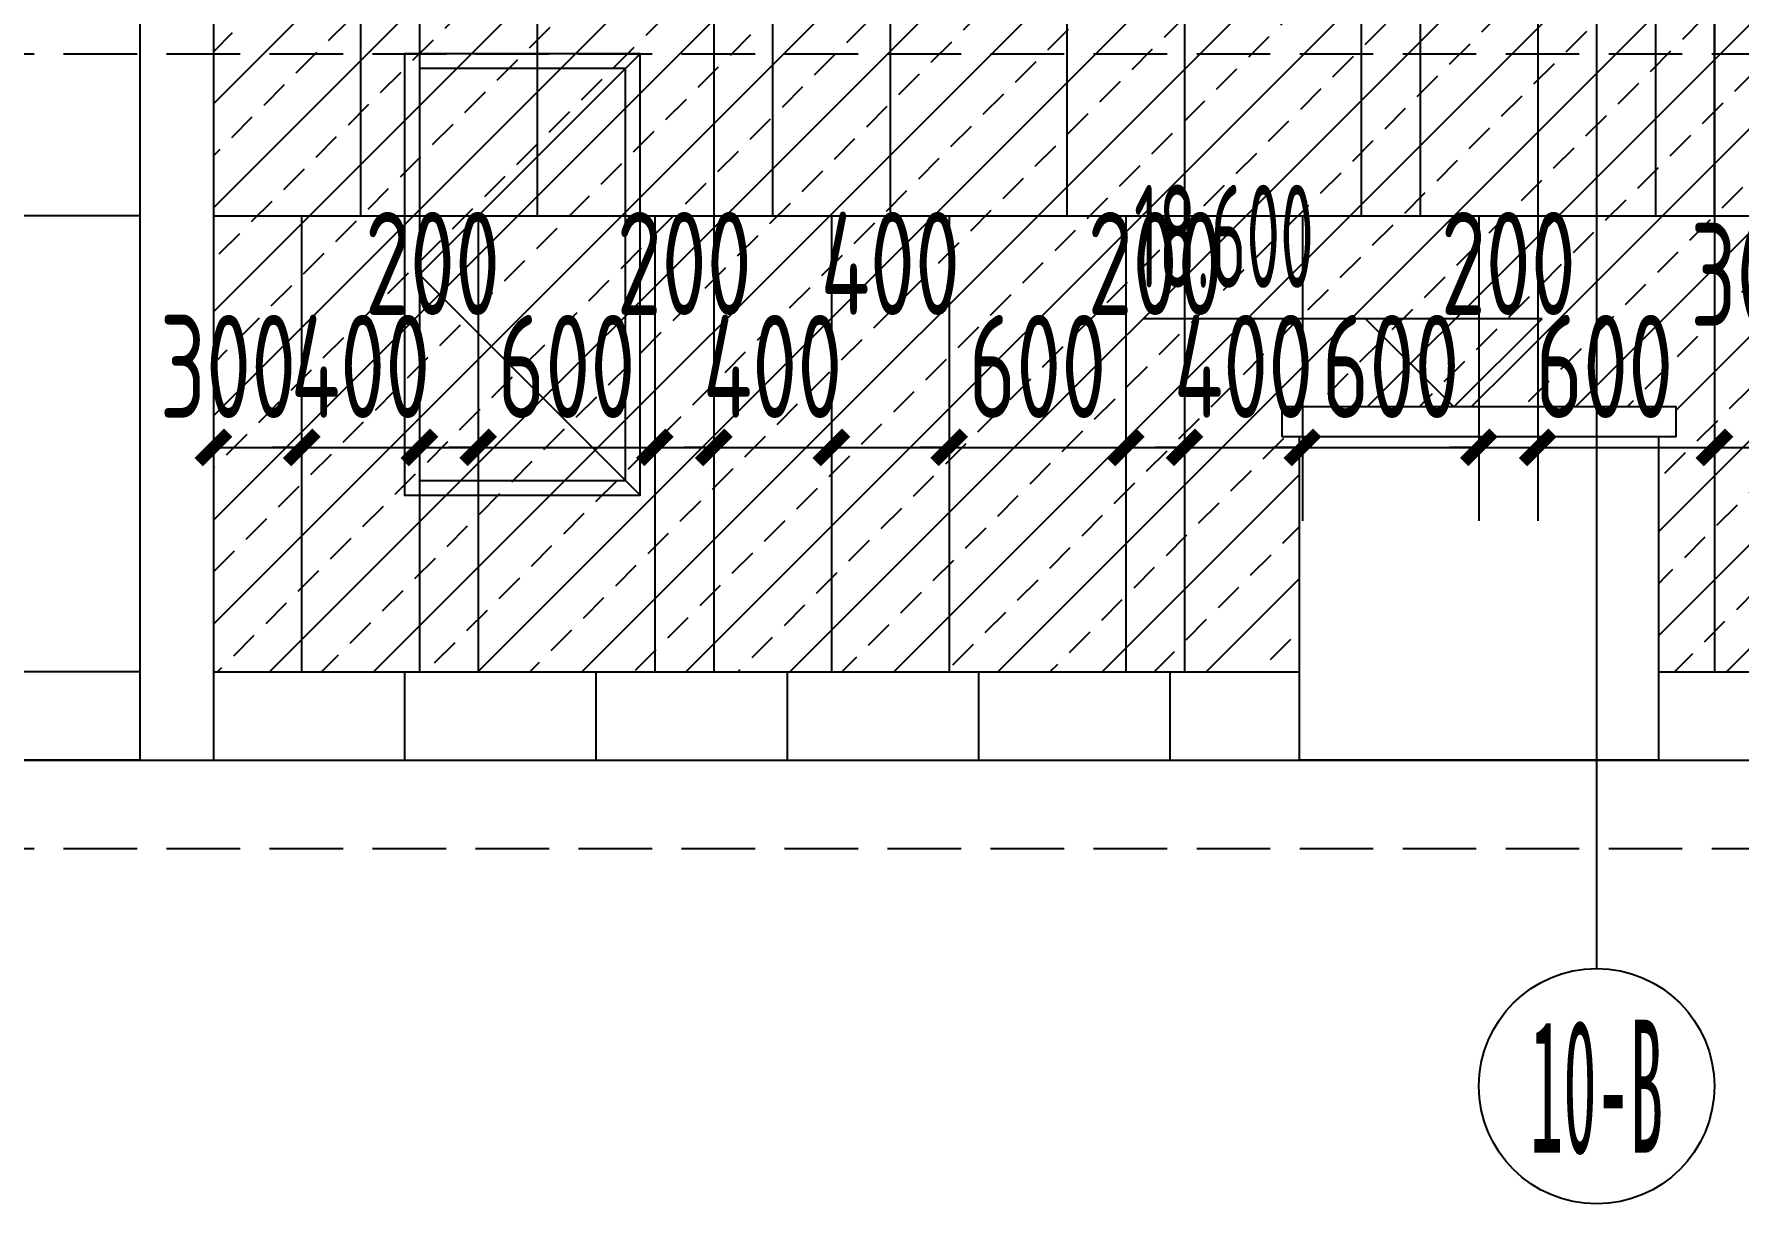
# Model space of a CAD drawing. Extents: x -863035 to 270371, y -8918 to 240488.
# Drawn here: x -26369 to -20576, y 138001 to 141975 of the extents above; entities that cross this region are included whole.
import ezdxf
from ezdxf.enums import TextEntityAlignment as Align
from ezdxf.xclip import XClip

# ---------------------------------------------------------------- set-up
doc = ezdxf.new("R2010")
doc.units = 0
doc.header["$LTSCALE"] = 1000
doc.header["$MEASUREMENT"] = 0
doc.header["$XCLIPFRAME"] = 0
doc.linetypes.add('109-34 轴网$0$L1$0$$AUDIT_BAD_LTYPE1', pattern=[0])
doc.linetypes.add('DASH', pattern=[0.35, 0.25, -0.1])
for name, color, linetype in [('01-标注_尺寸', 124, 'Continuous'), ('01-标注_标高', 200, 'Continuous'), ('01-标注_轴线坐标', 132, 'Continuous'), ('02-TEXT_标注', 130, 'Continuous'), ('02-TEXT_轴号', 7, 'Continuous'), ('05-填充_156', 156, 'Continuous'), ('A-C_窗', 140, 'Continuous'), ('A_AXIS-轴线', 36, 'Continuous'), ('AXIS_TEXT', 7, 'Continuous'), ('E-墙面分格', 146, 'Continuous'), ('E-立面轮廓', 241, 'Continuous')]:
    doc.layers.add(name, color=color, linetype=linetype)
doc.layers.add('04-不打印_辅助线', color=165, linetype='Continuous', plot=False)
doc.styles.add('_TCH_AXIS', font='STXIHEI.TTF')
doc.styles.add('_TCH_DIM', font='ROS1', dxfattribs={"width": 0.75, "bigfont": 'JD'})
doc.styles.add('_TCH_DIM_T3', font='ROS1', dxfattribs={"width": 0.75, "bigfont": 'JD'})
doc.styles.add('COMPLEX', font='COMPLEX')
doc.dimstyles.new('_TCH_ARCH&&100', dxfattribs={"dimtxt": 350, "dimasz": 100, "dimexe": 250, "dimexo": 300, "dimgap": 100, "dimtad": 1, "dimdec": 0, "dimzin": 0, "dimdsep": 46, "dimtxsty": '_TCH_DIM_T3', "dimblk": 'ARCHTICK', "dimcen": 0.09, "dimclrt": 7, "dimazin": 2, "dimtfac": 1, "dimtdec": 0, "dimtix": 1, "dimtmove": 2, "dimatfit": 3, "dimfxl": 0, "dimtolj": 1, "dimtzin": 0, "dimarcsym": 0})

# ---------------------------------------------------------------- blocks, each defined once
blk = doc.blocks.new('*U145')
at = {"layer": 'E-墙面分格'}
for p, q in [((-2550, 1550), (-2550, 0)), ((-2050, 1550), (-2050, 0)), ((-1850, 1550), (-1850, 0)), ((-1450, 1550), (-1450, 0)), ((-850, 1550), (-850, 0)), ((-650, 1550), (-650, 0)), ((-250, 1550), (-250, 0)), ((350, 1550), (350, 0)), ((750, 1550), (750, 0)), ((1350, 1550), (1350, 0)), ((1550, 1550), (1550, 0)), ((1950, 1550), (1950, 0)), ((2350, 1550), (2350, 0)), ((2550, 0), (2550, 1550)), ((-2550, 0), (-2550, -1550)), ((-2250, 0), (-2250, -1550)), ((-1850, 0), (-1850, -1550)), ((-1650, 0), (-1650, -1550)), ((-1050, 0), (-1050, -1550)), ((-850, 0), (-850, -1550)), ((-450, 0), (-450, -1550)), ((-50, 0), (-50, -1550)), ((550, 0), (550, -1550)), ((750, 0), (750, -1550)), ((1150, 0), (1150, -1550)), ((1750, 0), (1750, -1550)), ((1950, 0), (1950, -1550)), ((2550, 0), (2550, -1550))]:
    blk.add_line(p, q, dxfattribs=at)
blk = doc.blocks.new('*U146')
at = {"layer": 'A-C_窗', "color": 0, "linetype": 'ByBlock', "lineweight": -2, "transparency": 16777216}
for p in [(0, 0), (5100, 0)]:
    blk.add_blockref('*U145', p, dxfattribs=at)
blk = doc.blocks.new('*U135')
at = {"layer": 'E-墙面分格'}
blk.add_line((0, 150), (0, -150), dxfattribs=at)
blk = doc.blocks.new('*U136')
at = {"layer": 'E-墙面分格', "color": 0, "linetype": 'ByBlock', "lineweight": -2, "transparency": 16777216}
for p in [(0, 0), (650, 0), (1300, 0), (1950, 0), (2600, 0), (3250, 0), (3900, 0)]:
    blk.add_blockref('*U135', p, dxfattribs=at)
blk = doc.blocks.new('JDLKSAJDLAKSDOW')
at = {"layer": 'A-C_窗', "linetype": '109-34 轴网$0$L1$0$$AUDIT_BAD_LTYPE1'}
for points in [[(-318023.8, 268749.4), (-318823.8, 268749.4), (-318823.8, 267249.4), (-318023.8, 267249.4)], [(-318073.8, 268699.4), (-318773.8, 268699.4), (-318773.8, 267299.4), (-318073.8, 267299.4)]]:
    blk.add_lwpolyline(points, close=True, dxfattribs=at)
blk.add_lwpolyline([(-318023.8, 268749.4), (-318773.8, 267999.4), (-318023.8, 267249.4)], dxfattribs=at)
blk = doc.blocks.new('heawrwea')
blk.add_wipeout([(-60, 1100), (0, 1100), (0, 0), (1220, 0), (1220, 1100), (1280, 1100), (1280, 1200), (-60, 1200)]).dxf.layer = 'A-C_窗'
at = {"layer": 'E-立面轮廓'}
for points in [[(-60, 1100), (1280, 1100), (1280, 1200), (-60, 1200)], [(0, 1100), (1220, 1100), (1220, 0), (0, 0)]]:
    blk.add_lwpolyline(points, close=True, dxfattribs=at)
blk = doc.blocks.new('_ArchTick')
at = {"color": 0, "linetype": 'ByBlock', "const_width": 0.4}
blk.add_lwpolyline([(-0.5, -0.5), (0.5, 0.5)], dxfattribs=at)
blk = doc.blocks.new('*D2450')
at = {"layer": '01-标注_尺寸', "color": 0, "linetype": '109-34 轴网$0$L1$0$$AUDIT_BAD_LTYPE1', "lineweight": -2, "transparency": 16777216}
for p, q in [((74061.4, 243779), (73192.2, 243779)), ((73442.2, 240379), (73442.2, 243779)), ((74061.4, 240379), (73192.2, 240379))]:
    blk.add_line(p, q, dxfattribs=at)
at = {"layer": 'Defpoints', "color": 0, "linetype": '109-34 轴网$0$L1$0$$AUDIT_BAD_LTYPE1', "transparency": 16777216}
for p in [(73442.2, 243779), (74361.4, 243779), (74361.4, 240379)]:
    blk.add_point(p, dxfattribs=at)
at = {"layer": '01-标注_尺寸', "color": 0, "linetype": '109-34 轴网$0$L1$0$$AUDIT_BAD_LTYPE1', "lineweight": -2, "transparency": 16777216, "xscale": 100, "yscale": 100, "zscale": 100}
for p, rotation in [((73442.2, 243779), 90), ((73442.2, 240379), 270)]:
    blk.add_blockref('_ArchTick', p, dxfattribs=dict(at, rotation=rotation))
at = {"layer": '01-标注_尺寸', "color": 7, "linetype": '109-34 轴网$0$L1$0$$AUDIT_BAD_LTYPE1', "transparency": 16777216, "insert": (73167.2, 242079), "char_height": 350, "attachment_point": 5, "rotation": 90, "style": '_TCH_DIM_T3'}
blk.add_mtext('\\A1;3400', dxfattribs=at)
blk = doc.blocks.new('*D2451')
at = {"layer": '01-标注_尺寸', "color": 0, "linetype": '109-34 轴网$0$L1$0$$AUDIT_BAD_LTYPE1', "lineweight": -2, "transparency": 16777216}
for p, q in [((74861.4, 240679), (73992.2, 240679)), ((74242.2, 240379), (74242.2, 240679)), ((74861.4, 240379), (73992.2, 240379))]:
    blk.add_line(p, q, dxfattribs=at)
at = {"layer": 'Defpoints', "color": 0, "linetype": '109-34 轴网$0$L1$0$$AUDIT_BAD_LTYPE1', "transparency": 16777216}
for p in [(74242.2, 240679), (75161.4, 240679), (75161.4, 240379)]:
    blk.add_point(p, dxfattribs=at)
at = {"layer": '01-标注_尺寸', "color": 0, "linetype": '109-34 轴网$0$L1$0$$AUDIT_BAD_LTYPE1', "lineweight": -2, "transparency": 16777216, "xscale": 100, "yscale": 100, "zscale": 100}
for p, rotation in [((74242.2, 240679), 90), ((74242.2, 240379), 270)]:
    blk.add_blockref('_ArchTick', p, dxfattribs=dict(at, rotation=rotation))
at = {"layer": '01-标注_尺寸', "color": 7, "linetype": '109-34 轴网$0$L1$0$$AUDIT_BAD_LTYPE1', "transparency": 16777216, "insert": (73967.2, 240063), "char_height": 350, "attachment_point": 5, "rotation": 90, "style": '_TCH_DIM_T3'}
blk.add_mtext('\\A1;300', dxfattribs=at)
blk = doc.blocks.new('*D2452')
at = {"layer": '01-标注_尺寸', "color": 0, "linetype": '109-34 轴网$0$L1$0$$AUDIT_BAD_LTYPE1', "lineweight": -2, "transparency": 16777216}
for p, q in [((74861.4, 242229), (73992.2, 242229)), ((74242.2, 240679), (74242.2, 242229)), ((74861.4, 240679), (73992.2, 240679))]:
    blk.add_line(p, q, dxfattribs=at)
at = {"layer": 'Defpoints', "color": 0, "linetype": '109-34 轴网$0$L1$0$$AUDIT_BAD_LTYPE1', "transparency": 16777216}
for p in [(74242.2, 242229), (75161.4, 242229), (75161.4, 240679)]:
    blk.add_point(p, dxfattribs=at)
at = {"layer": '01-标注_尺寸', "color": 0, "linetype": '109-34 轴网$0$L1$0$$AUDIT_BAD_LTYPE1', "lineweight": -2, "transparency": 16777216, "xscale": 100, "yscale": 100, "zscale": 100}
for p, rotation in [((74242.2, 242229), 90), ((74242.2, 240679), 270)]:
    blk.add_blockref('_ArchTick', p, dxfattribs=dict(at, rotation=rotation))
at = {"layer": '01-标注_尺寸', "color": 7, "linetype": '109-34 轴网$0$L1$0$$AUDIT_BAD_LTYPE1', "transparency": 16777216, "insert": (73967.2, 241454), "char_height": 350, "attachment_point": 5, "rotation": 90, "style": '_TCH_DIM_T3'}
blk.add_mtext('\\A1;1550', dxfattribs=at)
blk = doc.blocks.new('*D2453')
at = {"layer": '01-标注_尺寸', "color": 0, "linetype": '109-34 轴网$0$L1$0$$AUDIT_BAD_LTYPE1', "lineweight": -2, "transparency": 16777216}
for p, q in [((74861.4, 243779), (73992.2, 243779)), ((74242.2, 242229), (74242.2, 243779)), ((74861.4, 242229), (73992.2, 242229))]:
    blk.add_line(p, q, dxfattribs=at)
at = {"layer": 'Defpoints', "color": 0, "linetype": '109-34 轴网$0$L1$0$$AUDIT_BAD_LTYPE1', "transparency": 16777216}
for p in [(74242.2, 243779), (75161.4, 243779), (75161.4, 242229)]:
    blk.add_point(p, dxfattribs=at)
at = {"layer": '01-标注_尺寸', "color": 0, "linetype": '109-34 轴网$0$L1$0$$AUDIT_BAD_LTYPE1', "lineweight": -2, "transparency": 16777216, "xscale": 100, "yscale": 100, "zscale": 100}
for p, rotation in [((74242.2, 243779), 90), ((74242.2, 242229), 270)]:
    blk.add_blockref('_ArchTick', p, dxfattribs=dict(at, rotation=rotation))
at = {"layer": '01-标注_尺寸', "color": 7, "linetype": '109-34 轴网$0$L1$0$$AUDIT_BAD_LTYPE1', "transparency": 16777216, "insert": (73967.2, 243004), "char_height": 350, "attachment_point": 5, "rotation": 90, "style": '_TCH_DIM_T3'}
blk.add_mtext('\\A1;1550', dxfattribs=at)
blk = doc.blocks.new('_AXISO')
blk.add_circle((0, 0), 0.5)
at = {"layer": 'AXIS_TEXT', "style": 'COMPLEX', "width": 1.041667}
blk.add_attdef('A', text='', height=0.56, dxfattribs=at).set_placement((-0.25, -0.28), (0.25, -0.28), align=Align.FIT)
blk = doc.blocks.new('*D1472')
at = {"layer": '01-标注_尺寸', "color": 0, "lineweight": -2, "transparency": 16777216}
for p, q in [((-25759.7, 141013.8), (-25759.7, 140321.2)), ((-25459.7, 141013.8), (-25459.7, 140321.2)), ((-25759.7, 140571.2), (-25459.7, 140571.2))]:
    blk.add_line(p, q, dxfattribs=at)
at = {"layer": 'Defpoints', "color": 0, "transparency": 16777216}
for p in [(-25759.7, 141313.8), (-25459.7, 141313.8), (-25459.7, 140571.2)]:
    blk.add_point(p, dxfattribs=at)
at = {"layer": '01-标注_尺寸', "color": 0, "lineweight": -2, "transparency": 16777216, "xscale": 100, "yscale": 100, "zscale": 100, "rotation": 180}
blk.add_blockref('_ArchTick', (-25759.7, 140571.2), dxfattribs=at)
at = {"layer": '01-标注_尺寸', "color": 0, "lineweight": -2, "transparency": 16777216, "xscale": 100, "yscale": 100, "zscale": 100}
blk.add_blockref('_ArchTick', (-25459.7, 140571.2), dxfattribs=at)
at = {"layer": '01-标注_尺寸', "color": 7, "transparency": 16777216, "insert": (-25710.1, 140846.2), "char_height": 350, "attachment_point": 5, "style": '_TCH_DIM_T3'}
blk.add_mtext('\\A1;300', dxfattribs=at)
blk = doc.blocks.new('*D1473')
at = {"layer": '01-标注_尺寸', "color": 0, "lineweight": -2, "transparency": 16777216}
for p, q in [((-25459.7, 141013.8), (-25459.7, 140321.2)), ((-25059.7, 141013.8), (-25059.7, 140321.2)), ((-25459.7, 140571.2), (-25559.7, 140571.2)), ((-25459.7, 140571.2), (-25059.7, 140571.2)), ((-25059.7, 140571.2), (-24959.7, 140571.2))]:
    blk.add_line(p, q, dxfattribs=at)
at = {"layer": 'Defpoints', "color": 0, "transparency": 16777216}
for p in [(-25459.7, 141313.8), (-25059.7, 141313.8), (-25059.7, 140571.2)]:
    blk.add_point(p, dxfattribs=at)
at = {"layer": '01-标注_尺寸', "color": 0, "lineweight": -2, "transparency": 16777216, "xscale": 100, "yscale": 100, "zscale": 100}
blk.add_blockref('_ArchTick', (-25459.7, 140571.2), dxfattribs=at)
at = {"layer": '01-标注_尺寸', "color": 0, "lineweight": -2, "transparency": 16777216, "xscale": 100, "yscale": 100, "zscale": 100, "rotation": 180}
blk.add_blockref('_ArchTick', (-25059.7, 140571.2), dxfattribs=at)
at = {"layer": '01-标注_尺寸', "color": 7, "transparency": 16777216, "insert": (-25259.7, 140846.2), "char_height": 350, "attachment_point": 5, "style": '_TCH_DIM_T3'}
blk.add_mtext('\\A1;400', dxfattribs=at)
blk = doc.blocks.new('*D1474')
at = {"layer": '01-标注_尺寸', "color": 0, "lineweight": -2, "transparency": 16777216}
for p, q in [((-25059.7, 141013.8), (-25059.7, 140321.2)), ((-24859.7, 141013.8), (-24859.7, 140321.2)), ((-25059.7, 140571.2), (-24859.7, 140571.2))]:
    blk.add_line(p, q, dxfattribs=at)
at = {"layer": 'Defpoints', "color": 0, "transparency": 16777216}
for p in [(-25059.7, 141313.8), (-24859.7, 141313.8), (-24859.7, 140571.2)]:
    blk.add_point(p, dxfattribs=at)
at = {"layer": '01-标注_尺寸', "color": 0, "lineweight": -2, "transparency": 16777216, "xscale": 100, "yscale": 100, "zscale": 100, "rotation": 180}
blk.add_blockref('_ArchTick', (-25059.7, 140571.2), dxfattribs=at)
at = {"layer": '01-标注_尺寸', "color": 0, "lineweight": -2, "transparency": 16777216, "xscale": 100, "yscale": 100, "zscale": 100}
blk.add_blockref('_ArchTick', (-24859.7, 140571.2), dxfattribs=at)
at = {"layer": '01-标注_尺寸', "color": 7, "transparency": 16777216, "insert": (-25014.9, 141196.2), "char_height": 350, "attachment_point": 5, "style": '_TCH_DIM_T3'}
blk.add_mtext('\\A1;200', dxfattribs=at)
blk = doc.blocks.new('*D1475')
at = {"layer": '01-标注_尺寸', "color": 0, "lineweight": -2, "transparency": 16777216}
for p, q in [((-24859.7, 141013.8), (-24859.7, 140321.2)), ((-24259.7, 141013.8), (-24259.7, 140321.2)), ((-24859.7, 140571.2), (-24959.7, 140571.2)), ((-24859.7, 140571.2), (-24259.7, 140571.2)), ((-24259.7, 140571.2), (-24159.7, 140571.2))]:
    blk.add_line(p, q, dxfattribs=at)
at = {"layer": 'Defpoints', "color": 0, "transparency": 16777216}
for p in [(-24859.7, 141313.8), (-24259.7, 141313.8), (-24259.7, 140571.2)]:
    blk.add_point(p, dxfattribs=at)
at = {"layer": '01-标注_尺寸', "color": 0, "lineweight": -2, "transparency": 16777216, "xscale": 100, "yscale": 100, "zscale": 100}
blk.add_blockref('_ArchTick', (-24859.7, 140571.2), dxfattribs=at)
at = {"layer": '01-标注_尺寸', "color": 0, "lineweight": -2, "transparency": 16777216, "xscale": 100, "yscale": 100, "zscale": 100, "rotation": 180}
blk.add_blockref('_ArchTick', (-24259.7, 140571.2), dxfattribs=at)
at = {"layer": '01-标注_尺寸', "color": 7, "transparency": 16777216, "insert": (-24559.7, 140846.2), "char_height": 350, "attachment_point": 5, "style": '_TCH_DIM_T3'}
blk.add_mtext('\\A1;600', dxfattribs=at)
blk = doc.blocks.new('*D1476')
at = {"layer": '01-标注_尺寸', "color": 0, "lineweight": -2, "transparency": 16777216}
for p, q in [((-24259.7, 141013.8), (-24259.7, 140321.2)), ((-24059.7, 141013.8), (-24059.7, 140321.2)), ((-24259.7, 140571.2), (-24059.7, 140571.2))]:
    blk.add_line(p, q, dxfattribs=at)
at = {"layer": 'Defpoints', "color": 0, "transparency": 16777216}
for p in [(-24259.7, 141313.8), (-24059.7, 141313.8), (-24059.7, 140571.2)]:
    blk.add_point(p, dxfattribs=at)
at = {"layer": '01-标注_尺寸', "color": 0, "lineweight": -2, "transparency": 16777216, "xscale": 100, "yscale": 100, "zscale": 100, "rotation": 180}
blk.add_blockref('_ArchTick', (-24259.7, 140571.2), dxfattribs=at)
at = {"layer": '01-标注_尺寸', "color": 0, "lineweight": -2, "transparency": 16777216, "xscale": 100, "yscale": 100, "zscale": 100}
blk.add_blockref('_ArchTick', (-24059.7, 140571.2), dxfattribs=at)
at = {"layer": '01-标注_尺寸', "color": 7, "transparency": 16777216, "insert": (-24159.7, 141196.2), "char_height": 350, "attachment_point": 5, "style": '_TCH_DIM_T3'}
blk.add_mtext('\\A1;200', dxfattribs=at)
blk = doc.blocks.new('*D1477')
at = {"layer": '01-标注_尺寸', "color": 0, "lineweight": -2, "transparency": 16777216}
for p, q in [((-24059.7, 141013.8), (-24059.7, 140321.2)), ((-23659.7, 141013.8), (-23659.7, 140321.2)), ((-24059.7, 140571.2), (-24159.7, 140571.2)), ((-24059.7, 140571.2), (-23659.7, 140571.2)), ((-23659.7, 140571.2), (-23559.7, 140571.2))]:
    blk.add_line(p, q, dxfattribs=at)
at = {"layer": 'Defpoints', "color": 0, "transparency": 16777216}
for p in [(-24059.7, 141313.8), (-23659.7, 141313.8), (-23659.7, 140571.2)]:
    blk.add_point(p, dxfattribs=at)
at = {"layer": '01-标注_尺寸', "color": 0, "lineweight": -2, "transparency": 16777216, "xscale": 100, "yscale": 100, "zscale": 100}
blk.add_blockref('_ArchTick', (-24059.7, 140571.2), dxfattribs=at)
at = {"layer": '01-标注_尺寸', "color": 0, "lineweight": -2, "transparency": 16777216, "xscale": 100, "yscale": 100, "zscale": 100, "rotation": 180}
blk.add_blockref('_ArchTick', (-23659.7, 140571.2), dxfattribs=at)
at = {"layer": '01-标注_尺寸', "color": 7, "transparency": 16777216, "insert": (-23859.7, 140846.2), "char_height": 350, "attachment_point": 5, "style": '_TCH_DIM_T3'}
blk.add_mtext('\\A1;400', dxfattribs=at)
blk = doc.blocks.new('*D1478')
at = {"layer": '01-标注_尺寸', "color": 0, "lineweight": -2, "transparency": 16777216}
for p, q in [((-23659.7, 141013.8), (-23659.7, 140321.2)), ((-23259.7, 141013.8), (-23259.7, 140321.2)), ((-23659.7, 140571.2), (-23259.7, 140571.2))]:
    blk.add_line(p, q, dxfattribs=at)
at = {"layer": 'Defpoints', "color": 0, "transparency": 16777216}
for p in [(-23659.7, 141313.8), (-23259.7, 141313.8), (-23259.7, 140571.2)]:
    blk.add_point(p, dxfattribs=at)
at = {"layer": '01-标注_尺寸', "color": 0, "lineweight": -2, "transparency": 16777216, "xscale": 100, "yscale": 100, "zscale": 100, "rotation": 180}
blk.add_blockref('_ArchTick', (-23659.7, 140571.2), dxfattribs=at)
at = {"layer": '01-标注_尺寸', "color": 0, "lineweight": -2, "transparency": 16777216, "xscale": 100, "yscale": 100, "zscale": 100}
blk.add_blockref('_ArchTick', (-23259.7, 140571.2), dxfattribs=at)
at = {"layer": '01-标注_尺寸', "color": 7, "transparency": 16777216, "insert": (-23459.7, 141196.2), "char_height": 350, "attachment_point": 5, "style": '_TCH_DIM_T3'}
blk.add_mtext('\\A1;400', dxfattribs=at)
blk = doc.blocks.new('*D1479')
at = {"layer": '01-标注_尺寸', "color": 0, "lineweight": -2, "transparency": 16777216}
for p, q in [((-23259.7, 141013.8), (-23259.7, 140321.2)), ((-22659.7, 141013.8), (-22659.7, 140321.2)), ((-23259.7, 140571.2), (-23359.7, 140571.2)), ((-23259.7, 140571.2), (-22659.7, 140571.2)), ((-22659.7, 140571.2), (-22559.7, 140571.2))]:
    blk.add_line(p, q, dxfattribs=at)
at = {"layer": 'Defpoints', "color": 0, "transparency": 16777216}
for p in [(-23259.7, 141313.8), (-22659.7, 141313.8), (-22659.7, 140571.2)]:
    blk.add_point(p, dxfattribs=at)
at = {"layer": '01-标注_尺寸', "color": 0, "lineweight": -2, "transparency": 16777216, "xscale": 100, "yscale": 100, "zscale": 100}
blk.add_blockref('_ArchTick', (-23259.7, 140571.2), dxfattribs=at)
at = {"layer": '01-标注_尺寸', "color": 0, "lineweight": -2, "transparency": 16777216, "xscale": 100, "yscale": 100, "zscale": 100, "rotation": 180}
blk.add_blockref('_ArchTick', (-22659.7, 140571.2), dxfattribs=at)
at = {"layer": '01-标注_尺寸', "color": 7, "transparency": 16777216, "insert": (-22959.7, 140846.2), "char_height": 350, "attachment_point": 5, "style": '_TCH_DIM_T3'}
blk.add_mtext('\\A1;600', dxfattribs=at)
blk = doc.blocks.new('*D1480')
at = {"layer": '01-标注_尺寸', "color": 0, "lineweight": -2, "transparency": 16777216}
for p, q in [((-22659.7, 141013.8), (-22659.7, 140321.2)), ((-22459.7, 141013.8), (-22459.7, 140321.2)), ((-22659.7, 140571.2), (-22459.7, 140571.2))]:
    blk.add_line(p, q, dxfattribs=at)
at = {"layer": 'Defpoints', "color": 0, "transparency": 16777216}
for p in [(-22659.7, 141313.8), (-22459.7, 141313.8), (-22459.7, 140571.2)]:
    blk.add_point(p, dxfattribs=at)
at = {"layer": '01-标注_尺寸', "color": 0, "lineweight": -2, "transparency": 16777216, "xscale": 100, "yscale": 100, "zscale": 100, "rotation": 180}
blk.add_blockref('_ArchTick', (-22659.7, 140571.2), dxfattribs=at)
at = {"layer": '01-标注_尺寸', "color": 0, "lineweight": -2, "transparency": 16777216, "xscale": 100, "yscale": 100, "zscale": 100}
blk.add_blockref('_ArchTick', (-22459.7, 140571.2), dxfattribs=at)
at = {"layer": '01-标注_尺寸', "color": 7, "transparency": 16777216, "insert": (-22559.7, 141196.2), "char_height": 350, "attachment_point": 5, "style": '_TCH_DIM_T3'}
blk.add_mtext('\\A1;200', dxfattribs=at)
blk = doc.blocks.new('*D1481')
at = {"layer": '01-标注_尺寸', "color": 0, "lineweight": -2, "transparency": 16777216}
for p, q in [((-22459.7, 141013.8), (-22459.7, 140321.2)), ((-22059.7, 141013.8), (-22059.7, 140321.2)), ((-22459.7, 140571.2), (-22559.7, 140571.2)), ((-22459.7, 140571.2), (-22059.7, 140571.2)), ((-22059.7, 140571.2), (-21959.7, 140571.2))]:
    blk.add_line(p, q, dxfattribs=at)
at = {"layer": 'Defpoints', "color": 0, "transparency": 16777216}
for p in [(-22459.7, 141313.8), (-22059.7, 141313.8), (-22059.7, 140571.2)]:
    blk.add_point(p, dxfattribs=at)
at = {"layer": '01-标注_尺寸', "color": 0, "lineweight": -2, "transparency": 16777216, "xscale": 100, "yscale": 100, "zscale": 100}
blk.add_blockref('_ArchTick', (-22459.7, 140571.2), dxfattribs=at)
at = {"layer": '01-标注_尺寸', "color": 0, "lineweight": -2, "transparency": 16777216, "xscale": 100, "yscale": 100, "zscale": 100, "rotation": 180}
blk.add_blockref('_ArchTick', (-22059.7, 140571.2), dxfattribs=at)
at = {"layer": '01-标注_尺寸', "color": 7, "transparency": 16777216, "insert": (-22259.7, 140846.2), "char_height": 350, "attachment_point": 5, "style": '_TCH_DIM_T3'}
blk.add_mtext('\\A1;400', dxfattribs=at)
blk = doc.blocks.new('*D1482')
at = {"layer": '01-标注_尺寸', "color": 0, "lineweight": -2, "transparency": 16777216}
for p, q in [((-22059.7, 141013.8), (-22059.7, 140321.2)), ((-21459.7, 141013.8), (-21459.7, 140321.2)), ((-22059.7, 140571.2), (-22159.7, 140571.2)), ((-22059.7, 140571.2), (-21459.7, 140571.2)), ((-21459.7, 140571.2), (-21359.7, 140571.2))]:
    blk.add_line(p, q, dxfattribs=at)
at = {"layer": 'Defpoints', "color": 0, "transparency": 16777216}
for p in [(-22059.7, 141313.8), (-21459.7, 141313.8), (-21459.7, 140571.2)]:
    blk.add_point(p, dxfattribs=at)
at = {"layer": '01-标注_尺寸', "color": 0, "lineweight": -2, "transparency": 16777216, "xscale": 100, "yscale": 100, "zscale": 100}
blk.add_blockref('_ArchTick', (-22059.7, 140571.2), dxfattribs=at)
at = {"layer": '01-标注_尺寸', "color": 0, "lineweight": -2, "transparency": 16777216, "xscale": 100, "yscale": 100, "zscale": 100, "rotation": 180}
blk.add_blockref('_ArchTick', (-21459.7, 140571.2), dxfattribs=at)
at = {"layer": '01-标注_尺寸', "color": 7, "transparency": 16777216, "insert": (-21759.7, 140846.2), "char_height": 350, "attachment_point": 5, "style": '_TCH_DIM_T3'}
blk.add_mtext('\\A1;600', dxfattribs=at)
blk = doc.blocks.new('*D1483')
at = {"layer": '01-标注_尺寸', "color": 0, "lineweight": -2, "transparency": 16777216}
for p, q in [((-21459.7, 141013.8), (-21459.7, 140321.2)), ((-21259.7, 141013.8), (-21259.7, 140321.2)), ((-21459.7, 140571.2), (-21559.7, 140571.2)), ((-21459.7, 140571.2), (-21259.7, 140571.2)), ((-21259.7, 140571.2), (-21159.7, 140571.2))]:
    blk.add_line(p, q, dxfattribs=at)
at = {"layer": 'Defpoints', "color": 0, "transparency": 16777216}
for p in [(-21459.7, 141313.8), (-21259.7, 141313.8), (-21259.7, 140571.2)]:
    blk.add_point(p, dxfattribs=at)
at = {"layer": '01-标注_尺寸', "color": 0, "lineweight": -2, "transparency": 16777216, "xscale": 100, "yscale": 100, "zscale": 100}
blk.add_blockref('_ArchTick', (-21459.7, 140571.2), dxfattribs=at)
at = {"layer": '01-标注_尺寸', "color": 0, "lineweight": -2, "transparency": 16777216, "xscale": 100, "yscale": 100, "zscale": 100, "rotation": 180}
blk.add_blockref('_ArchTick', (-21259.7, 140571.2), dxfattribs=at)
at = {"layer": '01-标注_尺寸', "color": 7, "transparency": 16777216, "insert": (-21359.7, 141196.2), "char_height": 350, "attachment_point": 5, "style": '_TCH_DIM_T3'}
blk.add_mtext('\\A1;200', dxfattribs=at)
blk = doc.blocks.new('*D1484')
at = {"layer": '01-标注_尺寸', "color": 0, "lineweight": -2, "transparency": 16777216}
for p, q in [((-21259.7, 141013.8), (-21259.7, 140321.2)), ((-20659.7, 141013.8), (-20659.7, 140321.2)), ((-21259.7, 140571.2), (-20659.7, 140571.2))]:
    blk.add_line(p, q, dxfattribs=at)
at = {"layer": 'Defpoints', "color": 0, "transparency": 16777216}
for p in [(-21259.7, 141313.8), (-20659.7, 141313.8), (-20659.7, 140571.2)]:
    blk.add_point(p, dxfattribs=at)
at = {"layer": '01-标注_尺寸', "color": 0, "lineweight": -2, "transparency": 16777216, "xscale": 100, "yscale": 100, "zscale": 100, "rotation": 180}
blk.add_blockref('_ArchTick', (-21259.7, 140571.2), dxfattribs=at)
at = {"layer": '01-标注_尺寸', "color": 0, "lineweight": -2, "transparency": 16777216, "xscale": 100, "yscale": 100, "zscale": 100}
blk.add_blockref('_ArchTick', (-20659.7, 140571.2), dxfattribs=at)
at = {"layer": '01-标注_尺寸', "color": 7, "transparency": 16777216, "insert": (-21033.6, 140846.2), "char_height": 350, "attachment_point": 5, "style": '_TCH_DIM_T3'}
blk.add_mtext('\\A1;600', dxfattribs=at)
blk = doc.blocks.new('*D1485')
at = {"layer": '01-标注_尺寸', "color": 0, "lineweight": -2, "transparency": 16777216}
for p, q in [((-20659.7, 141013.8), (-20659.7, 140321.2)), ((-20359.7, 141013.8), (-20359.7, 140321.2)), ((-20659.7, 140571.2), (-20359.7, 140571.2))]:
    blk.add_line(p, q, dxfattribs=at)
at = {"layer": 'Defpoints', "color": 0, "transparency": 16777216}
for p in [(-20659.7, 141313.8), (-20359.7, 141313.8), (-20359.7, 140571.2)]:
    blk.add_point(p, dxfattribs=at)
at = {"layer": '01-标注_尺寸', "color": 0, "lineweight": -2, "transparency": 16777216, "xscale": 100, "yscale": 100, "zscale": 100, "rotation": 180}
blk.add_blockref('_ArchTick', (-20659.7, 140571.2), dxfattribs=at)
at = {"layer": '01-标注_尺寸', "color": 0, "lineweight": -2, "transparency": 16777216, "xscale": 100, "yscale": 100, "zscale": 100}
blk.add_blockref('_ArchTick', (-20359.7, 140571.2), dxfattribs=at)
at = {"layer": '01-标注_尺寸', "color": 7, "transparency": 16777216, "insert": (-20509.7, 141158.4), "char_height": 350, "attachment_point": 5, "style": '_TCH_DIM_T3'}
blk.add_mtext('\\A1;300', dxfattribs=at)
blk = doc.blocks.new('jdpqwjdalksjds')
at = {"layer": '01-标注_标高'}
for p, q in [((73269.9, 244079), (71913.3, 244079)), ((72969.9, 243779), (72669.9, 244079)), ((72969.9, 243779), (73269.9, 244079)), ((73690.2, 243779), (72669.9, 243779)), ((73269.9, 240679), (71913.3, 240679)), ((72969.9, 240379), (72669.9, 240679)), ((72969.9, 240379), (73269.9, 240679)), ((73690.2, 240379), (72669.9, 240379))]:
    blk.add_line(p, q, dxfattribs=at)
at = {"layer": '02-TEXT_标注', "style": '_TCH_DIM', "width": 0.5625}
for s, p in [('20.800', (71883.3, 244184)), ('17.400', (71883.3, 240784))]:
    blk.add_text(s, height=350, dxfattribs=at).set_placement(p)
at = {"layer": '01-标注_尺寸', "linetype": '109-34 轴网$0$L1$0$$AUDIT_BAD_LTYPE1'}
for p1, p2, picture, middle in [((74361.4, 240379), (74361.4, 243779), '*D2450', (73167.2, 242079)), ((75161.4, 242229), (75161.4, 243779), '*D2453', (73967.2, 243004)), ((75161.4, 240679), (75161.4, 242229), '*D2452', (73967.2, 241454))]:
    dim = blk.add_aligned_dim(p1=p1, p2=p2, distance=919.1, dimstyle='_TCH_ARCH&&100', dxfattribs=at)
    dim.commit()
    dim.dimension.update_dxf_attribs({"geometry": picture, "text_midpoint": middle})
dim = blk.add_linear_dim(base=(74242.2, 240679), p1=(75161.4, 240379), p2=(75161.4, 240679), angle=90, dimstyle='_TCH_ARCH&&100', dxfattribs=at)
dim.commit()
dim.dimension.update_dxf_attribs({"geometry": '*D2451', "text_midpoint": (73967.2, 240063), "dimtype": 161})

msp = doc.modelspace()

# ---------------------------------------------------------------- hatches: boundary and pattern name
at = {"layer": '05-填充_156'}
h = msp.add_hatch(dxfattribs=at)
h.set_pattern_fill('天然石材', color=256, scale=50)
h.set_pattern_definition([(45, (-337917.46, 299453.52), (-176.77677, 176.77677), []), (45, (-337830.53, 299363.77), (-176.77677, 176.77677), [98.68425, -56.391])])
h.paths.add_polyline_path([(-25759.7, 139808.4), (-17459.7, 139808.4), (-17459.7, 142908.4), (-25759.7, 142908.4)])

# ---------------------------------------------------------------- linework, layer by layer
at = {"layer": '01-标注_标高'}
msp.add_line((-21245.1, 141008.4), (-22601.6, 141008.4), dxfattribs=at)
at = {"layer": '04-不打印_辅助线', "linetype": 'DASH'}
msp.add_line((-57068.7, 141908.4), (-1154.2, 141908.4), dxfattribs=at)
at = {"layer": 'A-C_窗', "linetype": 'DASH'}
msp.add_line((-57068.7, 139208.4), (-1154.2, 139208.4), dxfattribs=at)
at = {"layer": 'E-墙面分格'}
for p, q in [((-25759.7, 141358.4), (-17459.7, 141358.4)), ((-25759.7, 139808.4), (-17459.7, 139808.4))]:
    msp.add_line(p, q, dxfattribs=at)
at = {"layer": 'E-立面轮廓'}
for p, q in [((-26009.7, 142908.4), (-26009.7, 139508.4)), ((-25759.7, 142908.4), (-25759.7, 139508.4)), ((-57068.7, 139508.4), (-1154.2, 139508.4))]:
    msp.add_line(p, q, dxfattribs=at)

# ---------------------------------------------------------------- block references
at = {"linetype": '109-34 轴网$0$L1$0$$AUDIT_BAD_LTYPE1'}
msp.add_blockref('jdpqwjdalksjds', (-100871.1, -100870.7), dxfattribs=at)
msp.add_blockref('JDLKSAJDLAKSDOW', (293714.1, -126841.1))
at = {"layer": '01-标注_轴线坐标'}
ref = msp.add_blockref('_AXISO', (-21059.7, 138400.6), dxfattribs=dict(at, xscale=800, yscale=800, zscale=800))
ref.add_attrib('A', '10-B', dxfattribs={"layer": '02-TEXT_轴号', "height": 452.55, "style": '_TCH_AXIS', "width": 0.370904}).set_placement((-21286, 138174.3), (-20833.4, 138174.3), align=Align.FIT)
at = {"layer": 'A-C_窗'}
ref = msp.add_blockref('*U146', (-23209.7, 141358.4), dxfattribs=at)
XClip(ref).set_block_clipping_path([(-2549.9999544347, -1550.0000000001), (5750.0000534457, 1549.9999999999)])
at = {"layer": 'E-墙面分格'}
msp.add_blockref('*U136', (-25109.7, 139658.4), dxfattribs=at)

# ---------------------------------------------------------------- texts
at = {"layer": '02-TEXT_标注', "style": '_TCH_DIM', "width": 0.5625}
msp.add_text('18.600', height=350, dxfattribs=at).set_placement((-22631.6, 141113.4))

# ---------------------------------------------------------------- dimensions: what is measured, and where the dimension line sits
at = {"layer": '01-标注_尺寸'}
for base, p1, p2, picture, middle in [((-24859.7, 140571.2), (-25059.7, 141313.8), (-24859.7, 141313.8), '*D1474', (-25014.9, 141196.2)), ((-24059.7, 140571.2), (-24259.7, 141313.8), (-24059.7, 141313.8), '*D1476', (-24159.7, 141196.2)), ((-23259.7, 140571.2), (-23659.7, 141313.8), (-23259.7, 141313.8), '*D1478', (-23459.7, 141196.2)), ((-22459.7, 140571.2), (-22659.7, 141313.8), (-22459.7, 141313.8), '*D1480', (-22559.7, 141196.2)), ((-25459.7, 140571.2), (-25759.7, 141313.8), (-25459.7, 141313.8), '*D1472', (-25710.1, 140846.2))]:
    dim = msp.add_linear_dim(base=base, p1=p1, p2=p2, angle=0, dimstyle='_TCH_ARCH&&100', dxfattribs=at)
    dim.commit()
    dim.dimension.update_dxf_attribs({"geometry": picture, "text_midpoint": middle, "dimtype": 161})
for p1, p2, picture, middle in [((-25459.7, 141313.8), (-25059.7, 141313.8), '*D1473', (-25259.7, 140846.2)), ((-24859.7, 141313.8), (-24259.7, 141313.8), '*D1475', (-24559.7, 140846.2)), ((-24059.7, 141313.8), (-23659.7, 141313.8), '*D1477', (-23859.7, 140846.2)), ((-23259.7, 141313.8), (-22659.7, 141313.8), '*D1479', (-22959.7, 140846.2))]:
    dim = msp.add_aligned_dim(p1=p1, p2=p2, distance=-742.5, dimstyle='_TCH_ARCH&&100', dxfattribs=at)
    dim.commit()
    dim.dimension.update_dxf_attribs({"geometry": picture, "text_midpoint": middle})

# ---------------------------------------------------------------- next in the draw order: block references
at = {"layer": 'A-C_窗'}
msp.add_blockref('heawrwea', (-22069.7, 139508.4), dxfattribs=at)

# ---------------------------------------------------------------- next in the draw order: linework, layer by layer
at = {"layer": '01-标注_标高'}
for q in [(-21845.1, 141008.4), (-21245.1, 141008.4)]:
    msp.add_line((-21545.1, 140708.4), q, dxfattribs=at)
at = {"layer": '01-标注_轴线坐标'}
msp.add_line((-21059.7, 139800.6), (-21059.7, 138800.6), dxfattribs=at)
at = {"layer": 'A_AXIS-轴线', "ltscale": 0.4}
msp.add_line((-21059.7, 143816.2), (-21059.7, 139238.6), dxfattribs=at)

# ---------------------------------------------------------------- next in the draw order: dimensions: what is measured, and where the dimension line sits
at = {"layer": '01-标注_尺寸'}
for base, p1, p2, picture, middle in [((-21259.7, 140571.2), (-21459.7, 141313.8), (-21259.7, 141313.8), '*D1483', (-21359.7, 141196.2)), ((-20359.7, 140571.2), (-20659.7, 141313.8), (-20359.7, 141313.8), '*D1485', (-20509.7, 141158.4)), ((-20659.7, 140571.2), (-21259.7, 141313.8), (-20659.7, 141313.8), '*D1484', (-21033.6, 140846.2))]:
    dim = msp.add_linear_dim(base=base, p1=p1, p2=p2, angle=0, dimstyle='_TCH_ARCH&&100', dxfattribs=at)
    dim.commit()
    dim.dimension.update_dxf_attribs({"geometry": picture, "text_midpoint": middle, "dimtype": 161})
for p1, p2, picture, middle in [((-22459.7, 141313.8), (-22059.7, 141313.8), '*D1481', (-22259.7, 140846.2)), ((-22059.7, 141313.8), (-21459.7, 141313.8), '*D1482', (-21759.7, 140846.2))]:
    dim = msp.add_aligned_dim(p1=p1, p2=p2, distance=-742.5, dimstyle='_TCH_ARCH&&100', dxfattribs=at)
    dim.commit()
    dim.dimension.update_dxf_attribs({"geometry": picture, "text_midpoint": middle})

doc.saveas('drawing.dxf')
